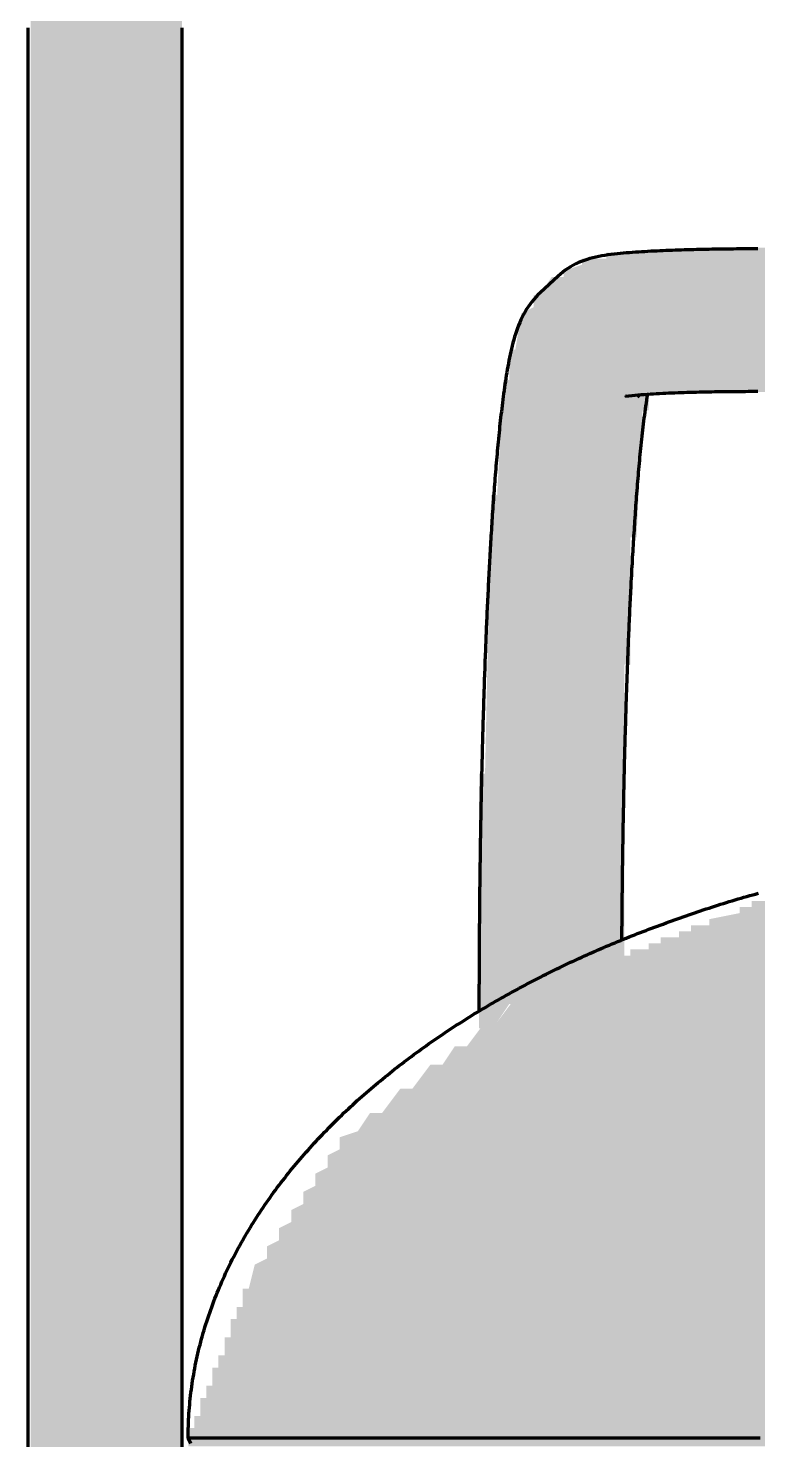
# Model space of a CAD drawing. Header units: millimetres. Extents: x 0 to 2382, y 0 to 420.
# Drawn here: x 2159.36 to 2171.4, y 307.11 to 330.4 of the extents above; entities that cross this region are included whole.
import ezdxf

# ---------------------------------------------------------------- set-up
doc = ezdxf.new("R2010")
doc.units = ezdxf.units.MM
doc.layers.add('01-VISIBLE', color=7, linetype='CONTINUOUS', lineweight=70)
doc.layers.add('13-GRAFICA', color=30, linetype='CONTINUOUS', lineweight=18)

msp = doc.modelspace()

# ---------------------------------------------------------------- hatches: boundary and pattern name
at = {"layer": '13-GRAFICA', "true_color": 0xb21820}
h = msp.add_hatch(color=7, dxfattribs=at)
h.dxf.hatch_style = 1
h.paths.add_polyline_path([(2159.4, 293.9), (2159.4, 335.8), (2159.5, 335.8), (2159.5, 336.5), (2159.6, 336.5), (2159.6, 337.3), (2159.7, 337.3), (2159.7, 337.6), (2159.8, 337.6), (2159.9, 338.1), (2160, 338.1), (2160, 338.3), (2160.1, 338.3), (2160.1, 338.6), (2160.2, 338.6), (2160.2, 338.8), (2160.3, 338.8), (2160.3, 339), (2160.4, 339), (2160.5, 339.5), (2160.6, 339.5), (2160.7, 339.8), (2161, 340), (2161, 340.2), (2161.2, 340.3), (2161.2, 340.5), (2161.5, 340.7), (2161.5, 340.9), (2161.7, 341), (2161.7, 341.2), (2161.8, 341.2), (2162.1, 341.6), (2162.3, 341.6), (2162.9, 342.3), (2163.1, 342.3), (2163.6, 342.9), (2164.2, 343.1), (2164.3, 343.3), (2164.5, 343.3), (2164.5, 343.4), (2164.7, 343.4), (2164.7, 343.5), (2165.3, 343.7), (2165.4, 343.9), (2165.6, 343.9), (2165.6, 344), (2165.8, 344), (2165.8, 344.1), (2166.2, 344.1), (2166.2, 344.2), (2166.5, 344.2), (2166.5, 344.3), (2166.8, 344.3), (2166.8, 344.4), (2167.1, 344.4), (2167.1, 344.5), (2167.5, 344.5), (2167.5, 344.6), (2167.8, 344.6), (2167.8, 344.7), (2168.1, 344.7), (2168.1, 344.8), (2169.1, 344.8), (2169.1, 344.9), (2170.1, 344.9), (2170.1, 345), (2185.9, 345), (2185.9, 344.9), (2187.9, 344.8), (2187.9, 344.7), (2188.2, 344.7), (2188.2, 344.6), (2188.5, 344.6), (2188.5, 344.5), (2188.9, 344.5), (2188.9, 344.4), (2189.2, 344.4), (2189.2, 344.3), (2189.5, 344.3), (2189.5, 344.2), (2189.8, 344.2), (2189.8, 344.1), (2190.2, 344.1), (2190.2, 344), (2190.6, 343.9), (2190.7, 343.7), (2190.9, 343.7), (2190.9, 343.6), (2191.1, 343.6), (2191.1, 343.5), (2191.7, 343.3), (2191.8, 343.1), (2192.4, 342.9), (2192.9, 342.3), (2193.1, 342.3), (2193.7, 341.6), (2193.9, 341.6), (2193.9, 341.5), (2194.3, 341.2), (2194.3, 341), (2194.5, 340.9), (2194.5, 340.7), (2194.8, 340.5), (2194.8, 340.3), (2195, 340.2), (2195, 340), (2195.1, 340), (2195.1, 339.9), (2195.3, 339.8), (2195.3, 339.6), (2195.5, 339.5), (2195.6, 339), (2195.7, 339), (2195.7, 338.8), (2195.8, 338.8), (2195.8, 338.6), (2195.9, 338.6), (2195.9, 338.3), (2196, 338.3), (2196.1, 337.8), (2196.2, 337.8), (2196.3, 337.3), (2196.4, 337.3), (2196.4, 336.5), (2196.5, 336.5), (2196.5, 335.8), (2196.6, 335.8), (2196.6, 293.9), (2196.4, 293.9), (2196.3, 293.7), (2196.1, 293.7), (2196, 293.5), (2195.8, 293.5), (2195.7, 293.3), (2195.5, 293.3), (2195.4, 293.1), (2195.2, 293.1), (2195.1, 292.9), (2194.9, 292.9), (2194.8, 292.7), (2194.6, 292.7), (2194.6, 292.6), (2194.4, 292.5), (2194.4, 286.5), (2194, 286.5), (2194, 293.1), (2194.1, 293.1), (2194.1, 335.5), (2194, 335.5), (2193.9, 336.8), (2193.8, 336.8), (2193.8, 337), (2193.7, 337), (2193.7, 337.3), (2193.6, 337.3), (2193.6, 337.5), (2193.5, 337.5), (2193.5, 337.8), (2193.4, 337.8), (2193.2, 338.4), (2193, 338.5), (2193, 338.7), (2192.9, 338.7), (2192.9, 338.8), (2192.7, 338.9), (2192.7, 339.1), (2192.4, 339.3), (2192.4, 339.5), (2192.3, 339.5), (2191.8, 340.1), (2191.6, 340.1), (2191.1, 340.7), (2190.9, 340.7), (2190.8, 340.9), (2190.6, 340.9), (2190.6, 341), (2190, 341.2), (2189.9, 341.4), (2189.7, 341.4), (2189.7, 341.5), (2189.5, 341.5), (2189.5, 341.6), (2189.3, 341.6), (2189.3, 341.7), (2189.1, 341.7), (2189.1, 341.8), (2188.7, 341.8), (2188.7, 341.9), (2188.4, 341.9), (2188.4, 342), (2188.1, 342), (2188.1, 342.1), (2187.7, 342.1), (2187.7, 342.2), (2187.4, 342.2), (2187.4, 342.3), (2185.5, 342.4), (2185.5, 342.5), (2170.5, 342.5), (2170.5, 342.4), (2168.6, 342.3), (2168.6, 342.2), (2167.9, 342.1), (2167.9, 342), (2167.6, 342), (2167.6, 341.9), (2167.3, 341.9), (2167.3, 341.8), (2166.9, 341.8), (2166.9, 341.7), (2166.7, 341.7), (2166.7, 341.6), (2166.1, 341.4), (2166, 341.2), (2165.8, 341.2), (2165.8, 341.1), (2165.2, 340.9), (2165.2, 340.8), (2164.9, 340.7), (2164.4, 340.1), (2164.2, 340.1), (2164.2, 340), (2163.6, 339.5), (2163.6, 339.3), (2163.3, 339.1), (2163.3, 338.9), (2163, 338.7), (2163, 338.5), (2162.8, 338.4), (2162.8, 338.2), (2162.7, 338.2), (2162.7, 338), (2162.6, 338), (2162.6, 337.8), (2162.5, 337.8), (2162.5, 337.5), (2162.4, 337.5), (2162.4, 337.3), (2162.3, 337.3), (2162.3, 337), (2162.2, 337), (2162.2, 336.8), (2162.1, 336.8), (2162, 335.5), (2161.9, 335.5), (2161.9, 293.1), (2162, 293.1), (2162, 286.5), (2161.6, 286.5), (2161.6, 292.5), (2161.5, 292.5), (2161.4, 292.7), (2161.2, 292.7), (2161.1, 292.9), (2160.9, 292.9), (2160.8, 293.1), (2160.6, 293.1), (2160.5, 293.3), (2160.3, 293.3), (2160.2, 293.5), (2160, 293.5), (2159.9, 293.7), (2159.7, 293.7), (2159.6, 293.9)])
at = {"layer": '13-GRAFICA', "true_color": 0x202020}
h = msp.add_hatch(color=7, dxfattribs=at)
h.dxf.hatch_style = 1
h.paths.add_polyline_path([(2166.8, 318.1), (2166.9, 318.1), (2167, 322.7), (2167.1, 322.7), (2167.2, 324.6), (2167.3, 324.6), (2167.3, 325.1), (2167.4, 325.1), (2167.5, 325.7), (2167.7, 325.8), (2167.7, 326), (2167.8, 326), (2168, 326.3), (2168.2, 326.3), (2168.2, 326.4), (2168.5, 326.5), (2168.5, 326.6), (2168.9, 326.6), (2168.9, 326.7), (2172, 326.8), (2172, 324.4), (2169.6, 324.4), (2169.6, 324.1), (2169.5, 324.1), (2169.4, 322), (2169.3, 322), (2169.3, 319.9), (2169.2, 319.9), (2169.2, 315.1), (2169.1, 315.1), (2169.1, 315), (2168.8, 315), (2168.8, 314.9), (2168.6, 314.9), (2168.6, 314.8), (2168.3, 314.8), (2168.3, 314.7), (2168.1, 314.7), (2168.1, 314.6), (2167.8, 314.6), (2167.8, 314.5), (2167.6, 314.5), (2167.6, 314.4), (2167.4, 314.4), (2167.4, 314.3), (2167.3, 314.3), (2167.1, 314), (2166.9, 314), (2166.9, 313.9), (2166.8, 313.9)])
at = {"layer": '13-GRAFICA', "true_color": 0xb21820}
h = msp.add_hatch(color=7, dxfattribs=at)
h.dxf.hatch_style = 1
h.paths.add_polyline_path([(2162.1, 307.5), (2162.2, 307.5), (2162.2, 307.8), (2162.3, 307.8), (2162.3, 308), (2162.4, 308), (2162.4, 308.3), (2162.5, 308.3), (2162.5, 308.5), (2162.6, 308.5), (2162.6, 308.8), (2162.7, 308.8), (2162.7, 309.1), (2162.8, 309.1), (2162.8, 309.3), (2162.9, 309.3), (2162.9, 309.6), (2163, 309.6), (2163.1, 310), (2163.3, 310.1), (2163.3, 310.3), (2163.5, 310.4), (2163.5, 310.6), (2163.7, 310.7), (2163.7, 310.9), (2163.9, 311), (2163.9, 311.2), (2164.1, 311.3), (2164.1, 311.5), (2164.3, 311.6), (2164.3, 311.8), (2164.5, 311.9), (2164.5, 312.1), (2164.8, 312.2), (2165, 312.5), (2165.2, 312.5), (2165.5, 312.9), (2165.7, 312.9), (2166, 313.3), (2166.2, 313.3), (2166.4, 313.6), (2166.6, 313.6), (2166.9, 314), (2167.1, 314), (2167.4, 314.4), (2167.6, 314.4), (2167.6, 314.5), (2167.8, 314.5), (2167.8, 314.6), (2168.1, 314.6), (2168.1, 314.7), (2168.3, 314.7), (2168.3, 314.8), (2168.6, 314.8), (2168.6, 314.9), (2168.8, 314.9), (2168.8, 315), (2169.1, 315), (2169.1, 315.1), (2169.3, 315.1), (2169.3, 315.2), (2169.6, 315.2), (2169.6, 315.3), (2169.8, 315.3), (2169.8, 315.4), (2170.1, 315.4), (2170.1, 315.5), (2170.3, 315.5), (2170.3, 315.6), (2170.6, 315.6), (2170.6, 315.7), (2171.1, 315.8), (2171.1, 315.9), (2171.3, 315.9), (2171.3, 316), (2171.6, 316), (2171.6, 316.1), (2171.8, 316.1), (2171.8, 316.2), (2172.5, 316.3), (2172.5, 316.4), (2173, 316.4), (2173, 316.5), (2174.1, 316.5), (2174.1, 316.6), (2175.2, 316.6), (2175.2, 316.5), (2177.7, 316.5), (2177.7, 316.6), (2181.6, 316.5), (2181.6, 316.6), (2182.4, 316.6), (2182.4, 316.5), (2182.5, 316.5), (2182.5, 316.6), (2182.7, 316.6), (2182.7, 316.5), (2183.1, 316.5), (2183.1, 316.4), (2184.1, 316.3), (2184.1, 316.2), (2184.4, 316.2), (2184.4, 316.1), (2184.7, 316.1), (2184.7, 316), (2185.1, 316), (2185.1, 315.9), (2185.4, 315.9), (2185.4, 315.8), (2186.3, 315.6), (2186.3, 315.5), (2186.5, 315.5), (2186.5, 315.4), (2186.8, 315.4), (2186.8, 315.3), (2187, 315.3), (2187, 315.2), (2187.2, 315.2), (2187.2, 315.1), (2187.4, 315.1), (2187.4, 315), (2187.6, 315), (2187.6, 314.9), (2187.9, 314.9), (2187.9, 314.8), (2188.1, 314.8), (2188.1, 314.7), (2188.3, 314.7), (2188.3, 314.6), (2188.9, 314.4), (2189, 314.2), (2189.2, 314.2), (2189.3, 314), (2189.7, 313.9), (2189.8, 313.7), (2190, 313.7), (2190.1, 313.5), (2190.3, 313.5), (2190.5, 313.2), (2190.7, 313.2), (2191.5, 312.3), (2191.7, 312.3), (2191.7, 312.2), (2192, 312), (2192, 311.8), (2192.4, 311.5), (2192.4, 311.3), (2192.7, 311.1), (2192.7, 310.9), (2192.9, 310.8), (2193, 310.4), (2193.2, 310.3), (2193.2, 310.1), (2193.3, 310.1), (2193.3, 309.9), (2193.4, 309.9), (2193.4, 309.7), (2193.5, 309.7), (2193.5, 309.4), (2193.6, 309.4), (2193.8, 308.5), (2193.9, 308.5), (2194, 307), (2162, 307), (2162, 307.3), (2162.1, 307.3)])

# ---------------------------------------------------------------- linework, layer by layer
at = {"layer": '01-VISIBLE'}
for p, q in [((2168.106, 326.314), (2167.81, 326.038)), ((2159.36, 294), (2159.36, 325.462)), ((2161.9, 294), (2161.9, 325.462)), ((2169.451, 324.355), (2169.41, 324.317)), ((2162.046, 307.049), (2162, 307.14))]:
    msp.add_line(p, q, dxfattribs=at)
for points in [[(2159.36, 325.462), (2159.36, 325.512), (2159.36, 325.562), (2159.36, 325.612), (2159.36, 325.662), (2159.36, 325.712), (2159.36, 325.762), (2159.36, 325.812), (2159.36, 325.862), (2159.36, 325.912), (2159.36, 325.962), (2159.36, 326.012), (2159.36, 326.062), (2159.36, 326.112), (2159.36, 326.162), (2159.36, 326.212), (2159.36, 326.262), (2159.36, 326.312), (2159.36, 326.362), (2159.36, 326.412), (2159.36, 326.462), (2159.36, 326.512), (2159.36, 326.562), (2159.36, 326.612), (2159.36, 326.662), (2159.36, 326.712), (2159.36, 326.762), (2159.36, 326.812), (2159.36, 326.862), (2159.36, 326.912), (2159.36, 326.962), (2159.36, 327.012), (2159.36, 327.062), (2159.36, 327.112), (2159.36, 327.162), (2159.36, 327.212), (2159.36, 327.262), (2159.36, 327.312), (2159.36, 327.362), (2159.36, 327.412), (2159.36, 327.462), (2159.36, 327.512), (2159.36, 327.562), (2159.36, 327.612), (2159.36, 327.662), (2159.36, 327.712), (2159.36, 327.762), (2159.36, 327.812), (2159.36, 327.862), (2159.36, 327.912), (2159.36, 327.962), (2159.36, 328.012), (2159.36, 328.062), (2159.36, 328.112), (2159.36, 328.162), (2159.36, 328.212), (2159.36, 328.262), (2159.36, 328.312), (2159.36, 328.362), (2159.36, 328.412), (2159.36, 328.462), (2159.36, 328.512), (2159.36, 328.562), (2159.36, 328.612), (2159.36, 328.662), (2159.36, 328.712), (2159.36, 328.762), (2159.36, 328.812), (2159.36, 328.862), (2159.36, 328.912), (2159.36, 328.962), (2159.36, 329.012), (2159.36, 329.062), (2159.36, 329.112), (2159.36, 329.162), (2159.36, 329.212), (2159.36, 329.262), (2159.36, 329.312), (2159.36, 329.362), (2159.36, 329.412), (2159.36, 329.462), (2159.36, 329.512), (2159.36, 329.562), (2159.36, 329.612), (2159.36, 329.662), (2159.36, 329.712), (2159.36, 329.762), (2159.36, 329.812), (2159.36, 329.862), (2159.36, 329.912), (2159.36, 329.962), (2159.36, 330.012), (2159.36, 330.062), (2159.36, 330.112), (2159.36, 330.162), (2159.36, 330.212), (2159.36, 330.262), (2159.36, 330.312), (2159.36, 330.362), (2159.36, 330.412)], [(2161.9, 325.462), (2161.9, 325.512), (2161.9, 325.562), (2161.9, 325.612), (2161.9, 325.662), (2161.9, 325.712), (2161.9, 325.762), (2161.9, 325.812), (2161.9, 325.862), (2161.9, 325.912), (2161.9, 325.962), (2161.9, 326.012), (2161.9, 326.062), (2161.9, 326.112), (2161.9, 326.162), (2161.9, 326.212), (2161.9, 326.262), (2161.9, 326.312), (2161.9, 326.362), (2161.9, 326.412), (2161.9, 326.462), (2161.9, 326.512), (2161.9, 326.562), (2161.9, 326.612), (2161.9, 326.662), (2161.9, 326.712), (2161.9, 326.762), (2161.9, 326.812), (2161.9, 326.862), (2161.9, 326.912), (2161.9, 326.962), (2161.9, 327.012), (2161.9, 327.062), (2161.9, 327.112), (2161.9, 327.162), (2161.9, 327.212), (2161.9, 327.262), (2161.9, 327.312), (2161.9, 327.362), (2161.9, 327.412), (2161.9, 327.462), (2161.9, 327.512), (2161.9, 327.562), (2161.9, 327.612), (2161.9, 327.662), (2161.9, 327.712), (2161.9, 327.762), (2161.9, 327.812), (2161.9, 327.862), (2161.9, 327.912), (2161.9, 327.962), (2161.9, 328.012), (2161.9, 328.062), (2161.9, 328.112), (2161.9, 328.162), (2161.9, 328.212), (2161.9, 328.262), (2161.9, 328.312), (2161.9, 328.362), (2161.9, 328.412), (2161.9, 328.462), (2161.9, 328.512), (2161.9, 328.562), (2161.9, 328.612), (2161.9, 328.662), (2161.9, 328.712), (2161.9, 328.762), (2161.9, 328.812), (2161.9, 328.862), (2161.9, 328.912), (2161.9, 328.962), (2161.9, 329.012), (2161.9, 329.062), (2161.9, 329.112), (2161.9, 329.162), (2161.9, 329.212), (2161.9, 329.262), (2161.9, 329.312), (2161.9, 329.362), (2161.9, 329.412), (2161.9, 329.462), (2161.9, 329.512), (2161.9, 329.562), (2161.9, 329.612), (2161.9, 329.662), (2161.9, 329.712), (2161.9, 329.762), (2161.9, 329.812), (2161.9, 329.862), (2161.9, 329.912), (2161.9, 329.962), (2161.9, 330.012), (2161.9, 330.062), (2161.9, 330.112), (2161.9, 330.162), (2161.9, 330.212), (2161.9, 330.262), (2161.9, 330.312), (2161.9, 330.362), (2161.9, 330.412)], [(2171.402, 326.762), (2171.351, 326.762), (2171.301, 326.762), (2171.25, 326.762), (2171.199, 326.761), (2171.149, 326.761), (2171.098, 326.761), (2171.048, 326.761), (2170.997, 326.76), (2170.947, 326.76), (2170.896, 326.759), (2170.846, 326.758), (2170.795, 326.758), (2170.745, 326.757), (2170.694, 326.756), (2170.644, 326.755), (2170.593, 326.754), (2170.543, 326.753), (2170.492, 326.752), (2170.442, 326.751), (2170.391, 326.75), (2170.341, 326.749), (2170.29, 326.748), (2170.24, 326.746), (2170.189, 326.745), (2170.139, 326.743), (2170.088, 326.741), (2170.038, 326.74), (2169.987, 326.738), (2169.937, 326.736), (2169.886, 326.734), (2169.836, 326.732), (2169.785, 326.729), (2169.735, 326.727), (2169.684, 326.725), (2169.634, 326.722), (2169.583, 326.719), (2169.533, 326.716), (2169.482, 326.713), (2169.432, 326.71), (2169.382, 326.707), (2169.331, 326.703), (2169.281, 326.699), (2169.23, 326.695), (2169.18, 326.691), (2169.13, 326.686), (2169.079, 326.681), (2169.029, 326.675), (2168.979, 326.669), (2168.929, 326.663), (2168.879, 326.655), (2168.829, 326.647), (2168.779, 326.638), (2168.73, 326.628), (2168.681, 326.616), (2168.632, 326.603), (2168.583, 326.589), (2168.536, 326.573), (2168.488, 326.555), (2168.442, 326.535), (2168.396, 326.514), (2168.351, 326.49), (2168.308, 326.465), (2168.265, 326.438), (2168.223, 326.41), (2168.183, 326.379), (2168.144, 326.347), (2168.106, 326.314)], [(2167.81, 326.038), (2167.774, 326.003), (2167.739, 325.967), (2167.706, 325.929), (2167.674, 325.891), (2167.644, 325.851), (2167.615, 325.809), (2167.587, 325.767), (2167.561, 325.724), (2167.537, 325.681), (2167.514, 325.636), (2167.492, 325.591), (2167.472, 325.545), (2167.453, 325.498), (2167.435, 325.451), (2167.418, 325.404), (2167.402, 325.357), (2167.388, 325.309), (2167.374, 325.26), (2167.361, 325.212), (2167.348, 325.163), (2167.336, 325.114), (2167.325, 325.066), (2167.314, 325.017), (2167.304, 324.967), (2167.294, 324.918), (2167.285, 324.869), (2167.275, 324.819), (2167.267, 324.77), (2167.258, 324.721), (2167.25, 324.671), (2167.242, 324.621), (2167.235, 324.572), (2167.227, 324.522), (2167.22, 324.473), (2167.213, 324.423), (2167.206, 324.373), (2167.2, 324.323), (2167.193, 324.274), (2167.187, 324.224), (2167.181, 324.174), (2167.175, 324.124), (2167.169, 324.074), (2167.163, 324.024), (2167.157, 323.974), (2167.152, 323.925), (2167.146, 323.875), (2167.141, 323.825), (2167.136, 323.775), (2167.131, 323.725), (2167.126, 323.675), (2167.121, 323.625), (2167.116, 323.575), (2167.111, 323.525), (2167.107, 323.475), (2167.102, 323.425), (2167.098, 323.375), (2167.093, 323.325), (2167.089, 323.275), (2167.084, 323.225), (2167.08, 323.175), (2167.076, 323.125), (2167.072, 323.075), (2167.068, 323.025), (2167.064, 322.975), (2167.06, 322.925), (2167.056, 322.875), (2167.052, 322.825), (2167.049, 322.775), (2167.045, 322.725), (2167.041, 322.674), (2167.038, 322.624), (2167.034, 322.574), (2167.031, 322.524), (2167.027, 322.474), (2167.024, 322.424), (2167.02, 322.374), (2167.017, 322.324), (2167.014, 322.274), (2167.011, 322.224), (2167.007, 322.174), (2167.004, 322.124), (2167.001, 322.073), (2166.998, 322.023), (2166.995, 321.973), (2166.992, 321.923), (2166.989, 321.873), (2166.986, 321.823), (2166.983, 321.773), (2166.98, 321.723), (2166.978, 321.672), (2166.975, 321.622), (2166.972, 321.572), (2166.969, 321.522), (2166.967, 321.472), (2166.964, 321.422), (2166.961, 321.372), (2166.959, 321.322), (2166.956, 321.271), (2166.954, 321.221), (2166.951, 321.171), (2166.949, 321.121), (2166.946, 321.071), (2166.944, 321.021), (2166.942, 320.971), (2166.939, 320.92), (2166.937, 320.87), (2166.935, 320.82), (2166.932, 320.77), (2166.93, 320.72), (2166.928, 320.67), (2166.926, 320.62), (2166.923, 320.569), (2166.921, 320.519), (2166.919, 320.469), (2166.917, 320.419), (2166.915, 320.369), (2166.913, 320.319), (2166.911, 320.268), (2166.909, 320.218), (2166.907, 320.168), (2166.905, 320.118), (2166.903, 320.068), (2166.901, 320.018), (2166.899, 319.967), (2166.897, 319.917), (2166.896, 319.867), (2166.894, 319.817), (2166.892, 319.767), (2166.89, 319.717), (2166.888, 319.666), (2166.887, 319.616), (2166.885, 319.566), (2166.883, 319.516), (2166.882, 319.466), (2166.88, 319.416), (2166.878, 319.365), (2166.877, 319.315), (2166.875, 319.265), (2166.874, 319.215), (2166.872, 319.165), (2166.871, 319.115), (2166.869, 319.064), (2166.868, 319.014), (2166.866, 318.964), (2166.865, 318.914), (2166.863, 318.864), (2166.862, 318.813), (2166.86, 318.763), (2166.859, 318.713), (2166.858, 318.663), (2166.856, 318.613), (2166.855, 318.563), (2166.854, 318.512), (2166.852, 318.462), (2166.851, 318.412), (2166.85, 318.362), (2166.849, 318.312), (2166.847, 318.261), (2166.846, 318.211), (2166.845, 318.161), (2166.844, 318.111), (2166.843, 318.061), (2166.842, 318.011), (2166.84, 317.96), (2166.839, 317.91), (2166.838, 317.86), (2166.837, 317.81), (2166.836, 317.76), (2166.835, 317.709), (2166.834, 317.659), (2166.833, 317.609), (2166.832, 317.559), (2166.831, 317.509), (2166.83, 317.458), (2166.829, 317.408), (2166.828, 317.358), (2166.827, 317.308), (2166.826, 317.258), (2166.826, 317.207), (2166.825, 317.157), (2166.824, 317.107), (2166.823, 317.057), (2166.822, 317.007), (2166.821, 316.957), (2166.821, 316.906), (2166.82, 316.856), (2166.819, 316.806), (2166.818, 316.756), (2166.818, 316.706), (2166.817, 316.655), (2166.816, 316.605), (2166.816, 316.555), (2166.815, 316.505), (2166.814, 316.455), (2166.814, 316.404), (2166.813, 316.354), (2166.812, 316.304), (2166.812, 316.254), (2166.811, 316.204), (2166.811, 316.153), (2166.81, 316.103), (2166.81, 316.053), (2166.809, 316.003), (2166.809, 315.953), (2166.808, 315.902), (2166.808, 315.852), (2166.807, 315.802), (2166.807, 315.752), (2166.806, 315.702), (2166.806, 315.651), (2166.805, 315.601), (2166.805, 315.551), (2166.805, 315.501), (2166.804, 315.451), (2166.804, 315.4), (2166.804, 315.35), (2166.803, 315.3), (2166.803, 315.25), (2166.803, 315.2), (2166.803, 315.149), (2166.802, 315.099), (2166.802, 315.049), (2166.802, 314.999), (2166.802, 314.949), (2166.801, 314.898), (2166.801, 314.848), (2166.801, 314.798), (2166.801, 314.748), (2166.801, 314.698), (2166.801, 314.647), (2166.8, 314.597), (2166.8, 314.547), (2166.8, 314.497), (2166.8, 314.447), (2166.8, 314.396), (2166.8, 314.346), (2166.8, 314.296), (2166.8, 314.246), (2166.8, 314.196)], [(2169.582, 324.365), (2169.573, 324.315), (2169.565, 324.266), (2169.558, 324.216), (2169.55, 324.167), (2169.543, 324.117), (2169.536, 324.067), (2169.53, 324.018), (2169.523, 323.968), (2169.517, 323.918), (2169.511, 323.868), (2169.505, 323.819), (2169.499, 323.769), (2169.493, 323.719), (2169.488, 323.669), (2169.482, 323.619), (2169.477, 323.57), (2169.472, 323.52), (2169.467, 323.47), (2169.462, 323.42), (2169.457, 323.37), (2169.452, 323.32), (2169.448, 323.27), (2169.443, 323.22), (2169.439, 323.17), (2169.434, 323.12), (2169.43, 323.07), (2169.426, 323.02), (2169.421, 322.971), (2169.417, 322.921), (2169.413, 322.871), (2169.409, 322.821), (2169.405, 322.771), (2169.401, 322.721), (2169.397, 322.671), (2169.394, 322.621), (2169.39, 322.571), (2169.386, 322.521), (2169.383, 322.471), (2169.379, 322.421), (2169.376, 322.371), (2169.372, 322.321), (2169.369, 322.271), (2169.365, 322.221), (2169.362, 322.171), (2169.359, 322.12), (2169.356, 322.07), (2169.352, 322.02), (2169.349, 321.97), (2169.346, 321.92), (2169.343, 321.87), (2169.34, 321.82), (2169.337, 321.77), (2169.334, 321.72), (2169.331, 321.67), (2169.328, 321.62), (2169.326, 321.57), (2169.323, 321.52), (2169.32, 321.47), (2169.317, 321.42), (2169.315, 321.37), (2169.312, 321.32), (2169.309, 321.27), (2169.307, 321.22), (2169.304, 321.169), (2169.302, 321.119), (2169.299, 321.069), (2169.297, 321.019), (2169.294, 320.969), (2169.292, 320.919), (2169.289, 320.869), (2169.287, 320.819), (2169.285, 320.769), (2169.282, 320.719), (2169.28, 320.669), (2169.278, 320.619), (2169.276, 320.568), (2169.273, 320.518), (2169.271, 320.468), (2169.269, 320.418), (2169.267, 320.368), (2169.265, 320.318), (2169.263, 320.268), (2169.261, 320.218), (2169.259, 320.168), (2169.257, 320.118), (2169.255, 320.068), (2169.253, 320.017), (2169.251, 319.967), (2169.249, 319.917), (2169.247, 319.867), (2169.245, 319.817), (2169.244, 319.767), (2169.242, 319.717), (2169.24, 319.667), (2169.238, 319.617), (2169.236, 319.567), (2169.235, 319.516), (2169.233, 319.466), (2169.231, 319.416), (2169.23, 319.366), (2169.228, 319.316), (2169.226, 319.266), (2169.225, 319.216), (2169.223, 319.166), (2169.222, 319.116), (2169.22, 319.065), (2169.219, 319.015), (2169.217, 318.965), (2169.216, 318.915), (2169.214, 318.865), (2169.213, 318.815), (2169.211, 318.765), (2169.21, 318.715), (2169.209, 318.664), (2169.207, 318.614), (2169.206, 318.564), (2169.204, 318.514), (2169.203, 318.464), (2169.202, 318.414), (2169.201, 318.364), (2169.199, 318.314), (2169.198, 318.264), (2169.197, 318.213), (2169.196, 318.163), (2169.194, 318.113), (2169.193, 318.063), (2169.192, 318.013), (2169.191, 317.963), (2169.19, 317.913), (2169.189, 317.863), (2169.188, 317.812), (2169.187, 317.762), (2169.186, 317.712), (2169.185, 317.662), (2169.184, 317.612), (2169.183, 317.562), (2169.182, 317.512), (2169.181, 317.462), (2169.18, 317.411), (2169.179, 317.361), (2169.178, 317.311), (2169.177, 317.261), (2169.176, 317.211), (2169.175, 317.161), (2169.174, 317.111), (2169.173, 317.06), (2169.173, 317.01), (2169.172, 316.96), (2169.171, 316.91), (2169.17, 316.86), (2169.169, 316.81), (2169.169, 316.76), (2169.168, 316.71), (2169.167, 316.659), (2169.167, 316.609), (2169.166, 316.559), (2169.165, 316.509), (2169.165, 316.459), (2169.164, 316.409), (2169.163, 316.359), (2169.163, 316.309), (2169.162, 316.258), (2169.161, 316.208), (2169.161, 316.158), (2169.16, 316.108), (2169.16, 316.058), (2169.159, 316.008), (2169.159, 315.958), (2169.158, 315.907), (2169.158, 315.857), (2169.157, 315.807), (2169.157, 315.757), (2169.156, 315.707), (2169.156, 315.657), (2169.156, 315.607), (2169.155, 315.556), (2169.155, 315.506), (2169.154, 315.456), (2169.154, 315.406), (2169.154, 315.356)], [(2169.226, 324.331), (2169.276, 324.338), (2169.327, 324.344), (2169.377, 324.349), (2169.427, 324.353), (2169.478, 324.357), (2169.528, 324.361), (2169.579, 324.365), (2169.629, 324.368), (2169.68, 324.371), (2169.731, 324.374), (2169.781, 324.376), (2169.832, 324.379), (2169.882, 324.381), (2169.933, 324.384), (2169.984, 324.386), (2170.034, 324.388), (2170.085, 324.39), (2170.135, 324.392), (2170.186, 324.393), (2170.237, 324.395), (2170.287, 324.396), (2170.338, 324.398), (2170.389, 324.399), (2170.439, 324.401), (2170.49, 324.402), (2170.541, 324.403), (2170.591, 324.404), (2170.642, 324.405), (2170.692, 324.406), (2170.743, 324.407), (2170.794, 324.408), (2170.844, 324.408), (2170.895, 324.409), (2170.946, 324.409), (2170.996, 324.41), (2171.047, 324.41), (2171.098, 324.411), (2171.148, 324.411), (2171.199, 324.411), (2171.25, 324.412), (2171.3, 324.412), (2171.351, 324.412), (2171.402, 324.412)], [(2169.227, 324.331), (2169.227, 324.331), (2169.227, 324.331), (2169.226, 324.331), (2169.226, 324.331), (2169.226, 324.331), (2169.226, 324.331)], [(2162, 307.14), (2162, 307.19), (2162.001, 307.24), (2162.002, 307.29), (2162.003, 307.34), (2162.005, 307.391), (2162.007, 307.441), (2162.01, 307.491), (2162.013, 307.541), (2162.016, 307.591), (2162.02, 307.641), (2162.025, 307.691), (2162.03, 307.741), (2162.035, 307.79), (2162.04, 307.84), (2162.046, 307.89), (2162.053, 307.94), (2162.059, 307.989), (2162.067, 308.039), (2162.074, 308.088), (2162.082, 308.138), (2162.091, 308.187), (2162.099, 308.237), (2162.109, 308.286), (2162.118, 308.335), (2162.128, 308.384), (2162.138, 308.433), (2162.149, 308.482), (2162.16, 308.531), (2162.172, 308.58), (2162.184, 308.629), (2162.196, 308.677), (2162.208, 308.726), (2162.221, 308.774), (2162.235, 308.823), (2162.249, 308.871), (2162.263, 308.919), (2162.277, 308.967), (2162.292, 309.015), (2162.307, 309.062), (2162.323, 309.11), (2162.339, 309.158), (2162.355, 309.205), (2162.372, 309.252), (2162.389, 309.299), (2162.406, 309.347), (2162.423, 309.393), (2162.441, 309.44), (2162.46, 309.487), (2162.479, 309.533), (2162.498, 309.58), (2162.517, 309.626), (2162.537, 309.672), (2162.557, 309.718), (2162.577, 309.764), (2162.597, 309.81), (2162.618, 309.855), (2162.64, 309.9), (2162.661, 309.946), (2162.683, 309.991), (2162.705, 310.036), (2162.728, 310.081), (2162.751, 310.125), (2162.774, 310.17), (2162.797, 310.214), (2162.821, 310.258), (2162.845, 310.302), (2162.869, 310.346), (2162.894, 310.39), (2162.919, 310.433), (2162.944, 310.477), (2162.969, 310.52), (2162.995, 310.563), (2163.021, 310.606), (2163.047, 310.648), (2163.074, 310.691), (2163.1, 310.733), (2163.127, 310.776), (2163.155, 310.818), (2163.182, 310.859), (2163.21, 310.901), (2163.238, 310.943), (2163.266, 310.984), (2163.295, 311.025), (2163.324, 311.066), (2163.353, 311.107), (2163.382, 311.148), (2163.411, 311.189), (2163.441, 311.229), (2163.471, 311.269), (2163.501, 311.309), (2163.531, 311.349), (2163.562, 311.389), (2163.593, 311.428), (2163.624, 311.468), (2163.655, 311.507), (2163.686, 311.546), (2163.718, 311.585), (2163.75, 311.624), (2163.782, 311.662), (2163.814, 311.7), (2163.847, 311.739), (2163.879, 311.777), (2163.912, 311.814), (2163.945, 311.852), (2163.979, 311.89), (2164.012, 311.927), (2164.046, 311.964), (2164.08, 312.001), (2164.114, 312.038), (2164.148, 312.074), (2164.182, 312.111), (2164.217, 312.147), (2164.252, 312.183), (2164.286, 312.219), (2164.321, 312.255), (2164.357, 312.291), (2164.392, 312.326), (2164.428, 312.362), (2164.464, 312.397), (2164.499, 312.432), (2164.536, 312.466), (2164.572, 312.501), (2164.608, 312.536), (2164.645, 312.57), (2164.681, 312.604), (2164.718, 312.638), (2164.755, 312.672), (2164.792, 312.705), (2164.83, 312.739), (2164.867, 312.772), (2164.905, 312.805), (2164.943, 312.838), (2164.98, 312.871), (2165.018, 312.904), (2165.057, 312.936), (2165.095, 312.969), (2165.133, 313.001), (2165.172, 313.033), (2165.211, 313.065), (2165.249, 313.096), (2165.288, 313.128), (2165.327, 313.159), (2165.367, 313.191), (2165.406, 313.222), (2165.445, 313.253), (2165.485, 313.283), (2165.525, 313.314), (2165.565, 313.344), (2165.604, 313.375), (2165.645, 313.405), (2165.685, 313.435), (2165.725, 313.464), (2165.765, 313.494), (2165.806, 313.524), (2165.847, 313.553), (2165.887, 313.582), (2165.928, 313.611), (2165.969, 313.64), (2166.01, 313.669), (2166.051, 313.698), (2166.093, 313.726), (2166.134, 313.754), (2166.175, 313.782), (2166.217, 313.81), (2166.259, 313.838), (2166.3, 313.866), (2166.342, 313.893), (2166.384, 313.921), (2166.426, 313.948), (2166.469, 313.975), (2166.511, 314.002), (2166.553, 314.029), (2166.596, 314.056), (2166.638, 314.082), (2166.681, 314.109), (2166.723, 314.135), (2166.766, 314.161), (2166.809, 314.187), (2166.852, 314.213), (2166.895, 314.238), (2166.938, 314.264), (2166.981, 314.289), (2167.025, 314.315), (2167.068, 314.34), (2167.112, 314.365), (2167.155, 314.389), (2167.199, 314.414), (2167.243, 314.439), (2167.286, 314.463), (2167.33, 314.487), (2167.374, 314.512), (2167.418, 314.536), (2167.462, 314.559), (2167.506, 314.583), (2167.551, 314.607), (2167.595, 314.63), (2167.639, 314.653), (2167.684, 314.677), (2167.728, 314.7), (2167.773, 314.723), (2167.817, 314.745), (2167.862, 314.768), (2167.907, 314.791), (2167.952, 314.813), (2167.997, 314.835), (2168.042, 314.857), (2168.087, 314.879), (2168.132, 314.901), (2168.177, 314.923), (2168.222, 314.945), (2168.267, 314.966), (2168.313, 314.988), (2168.358, 315.009), (2168.404, 315.03), (2168.449, 315.051), (2168.495, 315.072), (2168.54, 315.093), (2168.586, 315.113), (2168.632, 315.134), (2168.678, 315.154), (2168.723, 315.174), (2168.769, 315.194), (2168.815, 315.214), (2168.861, 315.234), (2168.907, 315.254), (2168.954, 315.273), (2169, 315.293), (2169.046, 315.312), (2169.092, 315.331), (2169.139, 315.35), (2169.185, 315.369), (2169.232, 315.387), (2169.278, 315.406), (2169.325, 315.425), (2169.372, 315.443), (2169.418, 315.461), (2169.465, 315.479), (2169.512, 315.497), (2169.559, 315.515), (2169.605, 315.533), (2169.652, 315.551), (2169.699, 315.568), (2169.746, 315.586), (2169.793, 315.603), (2169.84, 315.62), (2169.888, 315.637), (2169.935, 315.654), (2169.982, 315.671), (2170.029, 315.688), (2170.076, 315.705), (2170.124, 315.721), (2170.171, 315.738), (2170.218, 315.755), (2170.266, 315.771), (2170.313, 315.787), (2170.36, 315.804), (2170.408, 315.82), (2170.455, 315.836), (2170.503, 315.852), (2170.55, 315.868), (2170.598, 315.883), (2170.646, 315.899), (2170.693, 315.915), (2170.741, 315.93), (2170.789, 315.945), (2170.837, 315.96), (2170.884, 315.975), (2170.932, 315.99), (2170.98, 316.004), (2171.028, 316.019), (2171.076, 316.033), (2171.125, 316.047), (2171.173, 316.061), (2171.221, 316.074), (2171.269, 316.088), (2171.318, 316.101), (2171.366, 316.114), (2171.414, 316.127)], [(2162, 307.14), (2162.08, 307.14), (2162.16, 307.14), (2162.24, 307.14), (2162.32, 307.14), (2162.4, 307.14), (2162.48, 307.14), (2162.56, 307.14), (2162.64, 307.14), (2162.72, 307.14), (2162.8, 307.14), (2162.88, 307.14), (2162.96, 307.14), (2163.04, 307.14), (2163.12, 307.14), (2163.2, 307.14), (2163.28, 307.14), (2163.36, 307.14), (2163.44, 307.14), (2163.52, 307.14), (2163.6, 307.14), (2163.68, 307.14), (2163.76, 307.14), (2163.84, 307.14), (2163.92, 307.14), (2164, 307.14), (2164.08, 307.14), (2164.16, 307.14), (2164.24, 307.14), (2164.32, 307.14), (2164.4, 307.14), (2164.48, 307.14), (2164.56, 307.14), (2164.64, 307.14), (2164.72, 307.14), (2164.8, 307.14), (2164.88, 307.14), (2164.96, 307.14), (2165.04, 307.14), (2165.12, 307.14), (2165.2, 307.14), (2165.28, 307.14), (2165.36, 307.14), (2165.44, 307.14), (2165.52, 307.14), (2165.6, 307.14), (2165.68, 307.14), (2165.76, 307.14), (2165.84, 307.14), (2165.92, 307.14), (2166, 307.14), (2166.08, 307.14), (2166.16, 307.14), (2166.24, 307.14), (2166.32, 307.14), (2166.4, 307.14), (2166.48, 307.14), (2166.56, 307.14), (2166.64, 307.14), (2166.72, 307.14), (2166.8, 307.14), (2166.88, 307.14), (2166.96, 307.14), (2167.04, 307.14), (2167.12, 307.14), (2167.2, 307.14), (2167.28, 307.14), (2167.36, 307.14), (2167.44, 307.14), (2167.52, 307.14), (2167.6, 307.14), (2167.68, 307.14), (2167.76, 307.14), (2167.84, 307.14), (2167.92, 307.14), (2168, 307.14), (2168.08, 307.14), (2168.16, 307.14), (2168.24, 307.14), (2168.32, 307.14), (2168.4, 307.14), (2168.48, 307.14), (2168.56, 307.14), (2168.64, 307.14), (2168.72, 307.14), (2168.8, 307.14), (2168.88, 307.14), (2168.96, 307.14), (2169.04, 307.14), (2169.12, 307.14), (2169.2, 307.14), (2169.28, 307.14), (2169.36, 307.14), (2169.44, 307.14), (2169.52, 307.14), (2169.6, 307.14), (2169.68, 307.14), (2169.76, 307.14), (2169.84, 307.14), (2169.92, 307.14), (2170, 307.14), (2170.08, 307.14), (2170.16, 307.14), (2170.24, 307.14), (2170.32, 307.14), (2170.4, 307.14), (2170.48, 307.14), (2170.56, 307.14), (2170.64, 307.14), (2170.72, 307.14), (2170.8, 307.14), (2170.88, 307.14), (2170.96, 307.14), (2171.04, 307.14), (2171.12, 307.14), (2171.2, 307.14), (2171.28, 307.14), (2171.36, 307.14), (2171.44, 307.14)]]:
    msp.add_lwpolyline(points, dxfattribs=at)

doc.saveas('drawing.dxf')
